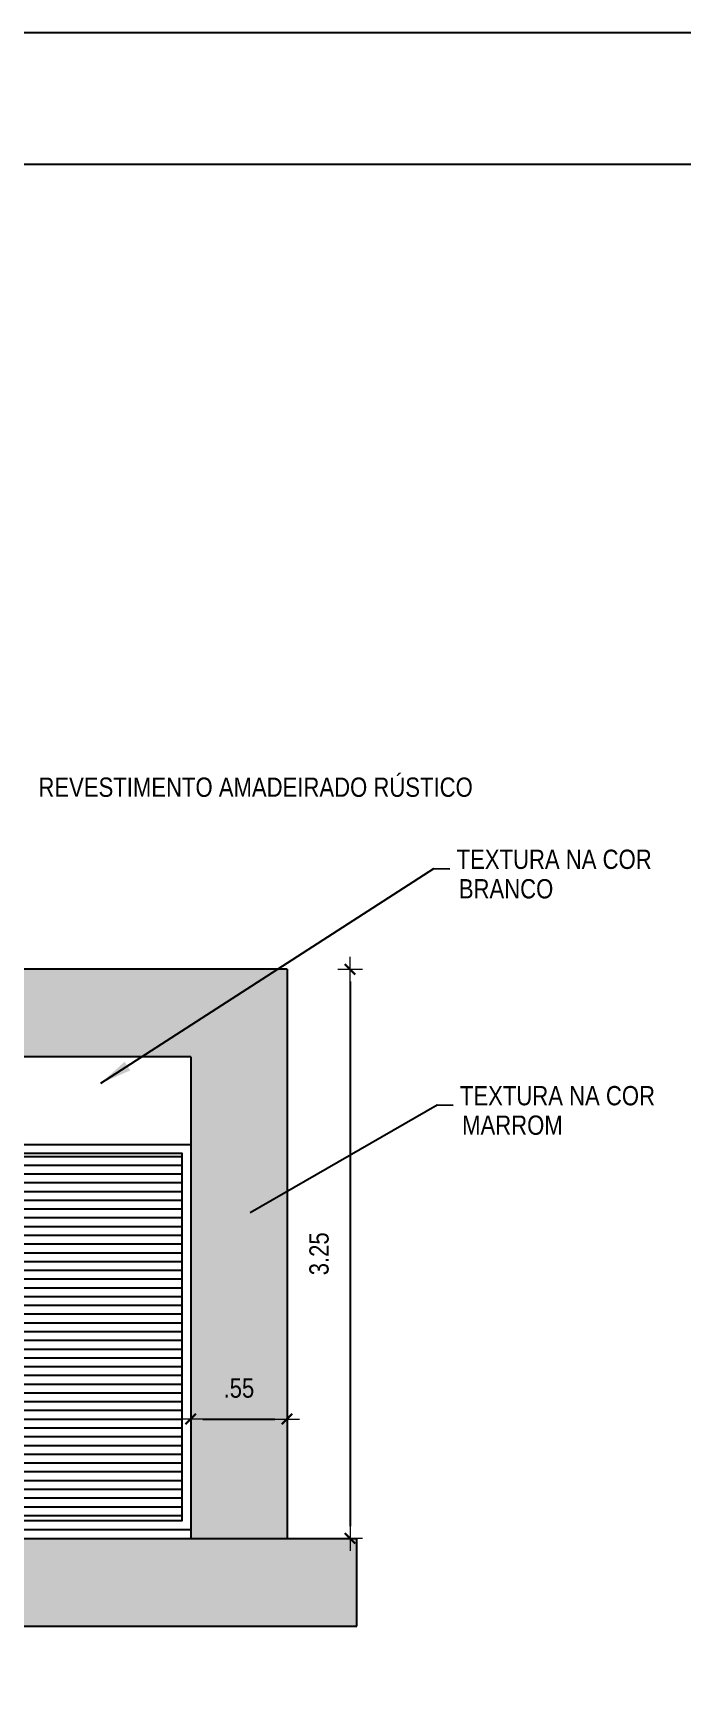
# Model space of a CAD drawing. Header units: millimetres. Extents: x -677 to -23, y -135 to 1112.
# Drawn here: x -204.07 to -200.37, y 873.74 to 883.13 of the extents above; entities that cross this region are included whole.
import ezdxf

# ---------------------------------------------------------------- set-up
doc = ezdxf.new("R2010")
doc.units = ezdxf.units.MM
doc.header["$LTSCALE"] = 20
doc.header["$MEASUREMENT"] = 0
doc.header["$PDSIZE"] = -5
doc.linetypes.add('CONTINU', pattern=[0])
doc.layers.get('0').update_dxf_attribs({"linetype": 'CONTINUOUS'})
doc.layers.get('Defpoints').update_dxf_attribs({"linetype": 'CONTINUOUS'})
for name, color, linetype in [('AME_FRZ', 7, 'CONTINUOUS'), ('AR-ALV', 5, 'CONTINUOUS'), ('COTAS', 7, 'CONTINUOUS'), ('TEXTO3', 4, 'CONTINUOUS')]:
    doc.layers.add(name, color=color, linetype=linetype)
for name, color, linetype, lineweight in [('E-Cta-W', 7, 'CONTINUOUS', 20), ('E-Pen-C', 4, 'CONTINUOUS', 15), ('E-Pen-G', 3, 'CONTINUOUS', 30)]:
    doc.layers.add(name, color=color, linetype=linetype, lineweight=lineweight)
doc.styles.add('F2', font='swissc.ttf')
doc.dimstyles.new('DIMENSION-1', dxfattribs={"dimtxt": 0.11, "dimasz": 0.07, "dimexe": 1, "dimexo": 0, "dimgap": 0.12, "dimtad": 1, "dimzin": 7, "dimdsep": 46, "dimtxsty": 'F2', "dimblk1": 'TRACO', "dimblk2": 'TRACO', "dimsah": 1, "dimcen": 1, "dimse1": 1, "dimse2": 1, "dimclrd": 256, "dimclre": 256, "dimclrt": 6, "dimadec": 0, "dimazin": 0, "dimtfac": 1, "dimtix": 1, "dimtmove": 2, "dimatfit": 3, "dimldrblk": 'TRACO', "dimfxl": 1, "dimtolj": 1, "dimtzin": 0, "dimarcsym": 0})
doc.dimstyles.get("Standard").update_dxf_attribs({"dimtxt": 0.18, "dimasz": 0.18, "dimexe": 0.18, "dimexo": 0.0625, "dimgap": 0.09, "dimtad": 0, "dimtih": 1, "dimtoh": 1, "dimdec": 4, "dimzin": 0, "dimdsep": 46, "dimtxsty": 'Standard', "dimcen": 0.09, "dimadec": 0, "dimazin": 0, "dimtfac": 1, "dimtdec": 4, "dimtofl": 0, "dimtmove": 0, "dimatfit": 3, "dimfxl": 1, "dimtolj": 1, "dimtzin": 0, "dimarcsym": 0})

# ---------------------------------------------------------------- blocks, each defined once
blk = doc.blocks.new('TRACO')
at = {"layer": 'E-Pen-C'}
for p, q in [((-1, 0), (1, 0)), ((0, 1), (0, -1))]:
    blk.add_line(p, q, dxfattribs=at)
at = {"layer": 'E-Pen-G'}
blk.add_line((-0.42, -0.42), (0.42, 0.42), dxfattribs=at)
blk = doc.blocks.new('*D1109')
at = {"color": 4, "lineweight": -2}
blk.add_line((-202.2629, 877.7124), (-202.2629, 874.6024), dxfattribs=at)
at = {"layer": 'Defpoints', "color": 0, "linetype": 'Continuous'}
for p in [(-202.6221, 877.7824), (-202.6221, 874.5324), (-202.2629, 874.5324)]:
    blk.add_point(p, dxfattribs=at)
at = {"color": 4, "linetype": 'Continuous', "lineweight": -2, "xscale": 0.07, "yscale": 0.07, "zscale": 0.07}
for p, rotation in [((-202.2629, 877.7824), 90), ((-202.2629, 874.5324), 270)]:
    blk.add_blockref('TRACO', p, dxfattribs=dict(at, rotation=rotation))
at = {"color": 4, "linetype": 'Continuous', "insert": (-202.4394, 876.1574), "char_height": 0.11, "attachment_point": 5, "rotation": 90, "style": 'F2'}
blk.add_mtext('\\A1;3.25', dxfattribs=at)
blk = doc.blocks.new('*D1110')
at = {"color": 4, "lineweight": -2}
blk.add_line((-203.1021, 875.2142), (-202.6921, 875.2142), dxfattribs=at)
at = {"layer": 'Defpoints', "color": 0, "linetype": 'Continuous'}
for p in [(-203.1721, 877.2824), (-202.6221, 877.2824), (-202.6221, 875.2142)]:
    blk.add_point(p, dxfattribs=at)
at = {"color": 4, "linetype": 'Continuous', "lineweight": -2, "xscale": 0.07, "yscale": 0.07, "zscale": 0.07, "rotation": 180}
blk.add_blockref('TRACO', (-203.1721, 875.2142), dxfattribs=at)
at = {"color": 4, "linetype": 'Continuous', "lineweight": -2, "xscale": 0.07, "yscale": 0.07, "zscale": 0.07}
blk.add_blockref('TRACO', (-202.6221, 875.2142), dxfattribs=at)
at = {"color": 4, "linetype": 'Continuous', "insert": (-202.8971, 875.3903), "char_height": 0.11, "attachment_point": 5, "style": 'F2'}
blk.add_mtext('\\A1;.55', dxfattribs=at)

msp = doc.modelspace()

# ---------------------------------------------------------------- hatches: boundary and pattern name
h = msp.add_hatch()
h.set_pattern_fill('DOTS', color=6, style=0)
h.set_pattern_definition([(0, (-84.41893, 307.663775), (0.03125, 0.0625), [0, -0.0625])])
h.paths.add_polyline_path([(-202.6221, 877.7824), (-206.1721, 877.7824), (-206.1721, 877.2824), (-203.1721, 877.2824), (-203.1721, 874.5324), (-202.6221, 874.5324)])
h.paths.add_polyline_path([(-209.4721, 877.4324), (-209.4721, 877.6574), (-209.4721, 877.8824), (-209.4721, 878.1074), (-209.4721, 878.3324), (-209.4721, 878.3824), (-209.6221, 878.3824), (-209.6221, 874.5324), (-209.4721, 874.5324), (-209.4721, 874.7324), (-209.4721, 874.9574), (-209.4721, 875.1824), (-209.4721, 875.4074), (-209.4721, 875.6324), (-209.4721, 875.8574), (-209.4721, 876.0824), (-209.4721, 876.3074), (-209.4721, 876.5324), (-209.4721, 876.7574), (-209.4721, 876.9824), (-209.4721, 877.2074)])
at = {"layer": 'AME_FRZ', "linetype": 'Continuous'}
h = msp.add_hatch(dxfattribs=at)
h.set_pattern_fill('ANSI31', color=8, scale=0.4, angle=135, style=0)
h.set_pattern_definition([(180, (-84.41893, 307.663775), (-7e-18, -0.05), [])])
h.paths.add_polyline_path([(-206.8221, 876.7324), (-207.5221, 876.7324), (-207.5221, 876.6652), (-206.9727, 875.927), (-206.9727, 875.9758), (-206.9205, 875.9758), (-206.9205, 875.8568), (-206.8221, 875.7246)])
h.paths.add_polyline_path([(-206.9727, 875.927), (-207.5221, 876.6652), (-207.5221, 874.6496), (-206.9727, 875.3878)])
h.paths.add_polyline_path([(-206.8221, 875.7246), (-206.9205, 875.8568), (-206.9205, 875.458), (-206.8221, 875.5902)])
h.paths.add_polyline_path([(-206.8221, 875.5902), (-206.9205, 875.458), (-206.9205, 875.1683), (-206.9727, 875.1683), (-206.9727, 875.3878), (-207.5221, 874.6496), (-207.5221, 874.6324), (-206.8221, 874.6324)])
h.paths.add_polyline_path([(-203.2221, 876.7324), (-206.1221, 876.7324), (-206.1221, 874.6324), (-203.2221, 874.6324)])
h.paths.add_polyline_path([(-204.7952, 875.6768), (-204.7354, 875.7804), (-204.7354, 875.7366), (-204.6955, 875.7366), (-204.6955, 875.6169), (-204.7354, 875.6169), (-204.7354, 875.5731)], flags=0)
h.paths.add_polyline_path([(-204.6955, 875.7366), (-204.7354, 875.7366), (-204.7354, 875.7804), (-204.7952, 875.6768), (-204.7354, 875.5731), (-204.7354, 875.6169), (-204.6955, 875.6169)], flags=16)
at = {"layer": 'COTAS', "linetype": 'CONTINU'}
h = msp.add_hatch(dxfattribs=at)
h.set_pattern_fill('ANSI38', color=8, scale=0.25, style=0)
h.set_pattern_definition([(45, (-84.41893, 307.663775), (-0.0220970869, 0.0220970869), []), (135, (-84.41893, 307.663775), (-0.0662912607, 0.0220970869), [0.078125, -0.046875])])
h.paths.add_polyline_path([(-202.2238, 874.5324), (-210.0418, 874.5324), (-210.0418, 874.0324), (-202.2238, 874.0324)])

# ---------------------------------------------------------------- linework, layer by layer
at = {"color": 1, "linetype": 'Continuous'}
msp.add_line((-210.0418, 874.5324), (-202.2238, 874.5324), dxfattribs=at)
at = {"color": 2}
msp.add_lwpolyline([(-227.9712, 838.5779), (-164.8912, 838.5779), (-164.8912, 883.1279), (-227.9712, 883.1279)], close=True, dxfattribs=at)
at = {"color": 5, "linetype": 'Continuous'}
msp.add_lwpolyline([(-226.0962, 882.3779), (-165.6412, 882.3779), (-165.6412, 839.3279), (-226.0962, 839.3279)], close=True, dxfattribs=at)
at = {"layer": 'AR-ALV', "color": 1, "linetype": 'Continuous'}
for p, q in [((-202.6221, 877.7824), (-202.6221, 874.5324)), ((-203.1721, 877.2824), (-203.1721, 874.5324))]:
    msp.add_line(p, q, dxfattribs=at)
at = {"layer": 'AR-ALV', "color": 7, "linetype": 'Continuous'}
msp.add_line((-203.1721, 876.7824), (-203.1721, 874.5324), dxfattribs=at)
for points in [[(-206.1721, 876.7824), (-203.1721, 876.7824), (-203.1721, 874.5824), (-206.1721, 874.5824)], [(-206.1221, 876.7324), (-203.2221, 876.7324), (-203.2221, 874.6324), (-206.1221, 874.6324)]]:
    msp.add_lwpolyline(points, close=True, dxfattribs=at)
at = {"layer": 'COTAS', "color": 8, "linetype": 'CONTINU'}
for p, q in [((-202.2238, 874.0324), (-202.2238, 874.5324)), ((-210.0418, 874.0324), (-202.2238, 874.0324))]:
    msp.add_line(p, q, dxfattribs=at)
at = {"layer": 'TEXTO3', "color": 1}
for p, q in [((-202.6221, 877.7824), (-206.1721, 877.7824)), ((-203.1721, 877.2824), (-206.1721, 877.2824))]:
    msp.add_line(p, q, dxfattribs=at)

# ---------------------------------------------------------------- texts
at = {"color": 4, "style": 'F2'}
for s, p in [('REVESTIMENTO AMADEIRADO RÚSTICO', (-204.0408, 878.7666)), ('TEXTURA NA COR', (-201.6551, 878.3549)), ('BRANCO', (-201.6424, 878.1866)), ('TEXTURA NA COR', (-201.6362, 877.0053)), ('MARROM', (-201.6235, 876.837))]:
    msp.add_text(s, height=0.11, dxfattribs=at).set_placement(p)

# ---------------------------------------------------------------- dimensions: what is measured, and where the dimension line sits
at = {"color": 8, "linetype": 'Continuous'}
dim = msp.add_linear_dim(base=(-202.2629, 874.5324), p1=(-202.6221, 877.7824), p2=(-202.6221, 874.5324), angle=90, dimstyle='DIMENSION-1', override={"dimclrd": 4, "dimclrt": 4, "dimadec": 8, "dimfxl": 0.5, "dimfxlon": 1}, dxfattribs=at)
dim.commit()
dim.dimension.update_dxf_attribs({"geometry": '*D1109', "text_midpoint": (-202.4394, 876.1574)})
dim = msp.add_linear_dim(base=(-202.6221, 875.2142), p1=(-203.1721, 877.2824), p2=(-202.6221, 877.2824), dimstyle='DIMENSION-1', override={"dimclrd": 4, "dimclrt": 4, "dimadec": 8, "dimfxl": 0.5, "dimfxlon": 1}, dxfattribs=at)
dim.commit()
dim.dimension.update_dxf_attribs({"geometry": '*D1110', "text_midpoint": (-202.8971, 875.3903)})

# ---------------------------------------------------------------- leaders
at = {"layer": 'E-Cta-W', "color": 4}
for points in [[(-203.6841, 877.1317), (-201.7855, 878.3578), (-201.6928, 878.356)], [(-202.8329, 876.3942), (-201.7666, 877.0081), (-201.6739, 877.0063)]]:
    msp.add_leader(points, dimstyle='Standard', dxfattribs=at)

doc.saveas('drawing.dxf')
